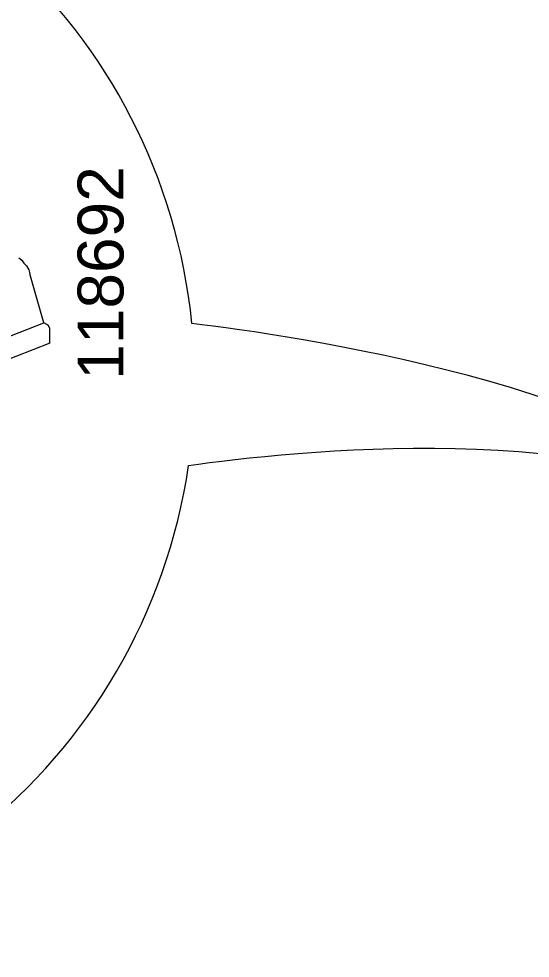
# Model space of a CAD drawing. Header units: metres. Extents: x -0.7 to 7.4, y 0 to 11.2.
# Drawn here: x 0.3305 to 0.3516, y 0.72712 to 0.76594 of the extents above; entities that cross this region are included whole.
import ezdxf

# ---------------------------------------------------------------- set-up
doc = ezdxf.new("R2010")
doc.units = ezdxf.units.M
doc.header["$MEASUREMENT"] = 0
doc.layers.add('PDF5_Geometry_Num_Penna__7', color=7, linetype='Continuous', lineweight=18)
doc.layers.add('PDF5_Text_Num_Penna__7', color=7, linetype='Continuous', lineweight=18)
doc.styles.add('GENERATED_STYLE_1', font='Arial.ttf')

msp = doc.modelspace()

# ---------------------------------------------------------------- linework, layer by layer
at = {"layer": 'PDF5_Geometry_Num_Penna__7', "color": 7, "linetype": 'Continuous', "lineweight": 18, "flags": 128}
for points in [[(0.3376413640518159, 0.7533468348742454, 0.385147661054518), (0.3139195279407048, 0.7748048959853564, 0.04078508299770293), (0.3100294473851492, 0.7744888070964676)], [(0.2915019112740381, 0.7590971126520231, 0.08738605502473498), (0.2900788057184825, 0.7509641737631342, 0.92921623421517), (0.3375044673104453, 0.7474802664808973)]]:
    msp.add_lwpolyline(points, format="xyb", dxfattribs=at)
for points in [[(0.3304976140518159, 0.7560664693186897), (0.3306193223851492, 0.7559683970964676), (0.3307099862740381, 0.755848452652023), (0.3308094696073715, 0.7557299193186897), (0.3309057779407047, 0.7555619970964675), (0.3309555196073715, 0.7553951332075786)], [(0.331649962662927, 0.7533033726520231), (0.3315338987740381, 0.753374986540912), (0.3309553432184825, 0.7553953448742453)], [(0.3244649023851492, 0.7506135832075786), (0.3315338634962604, 0.7533751276520231)], [(0.3317712829407048, 0.7530608026520231), (0.3317712829407048, 0.7531599332075787), (0.3317190718295936, 0.7532551832075786), (0.3316499273851492, 0.7533035137631342)], [(0.3317712829407048, 0.7525357634853564), (0.3317712829407048, 0.7530606968186898)], [(0.3317711771073715, 0.7525356223742453), (0.3254539854407048, 0.750058064040912), (0.3229298604407048, 0.7515023362631342)]]:
    msp.add_lwpolyline(points, dxfattribs=at)
at = {"layer": 'PDF5_Geometry_Num_Penna__7', "color": 7, "linetype": 'Continuous', "lineweight": 18}
for points in [[(0.3612802973851492, 0.7451853209853564), (0.3561389140518159, 0.7508026015409119), (0.3416736140518158, 0.7528702320964676), (0.3376413640518158, 0.7533468348742458)], [(0.3375041334962603, 0.7474822570964675), (0.3415582557184826, 0.748062576540912), (0.3548738529407048, 0.7495520043186897), (0.3612802973851493, 0.7451853209853567)]]:
    msp.add_open_spline(points, degree=3, dxfattribs=at)

# ---------------------------------------------------------------- texts
at = {"layer": 'PDF5_Text_Num_Penna__7', "color": 7, "linetype": 'Continuous', "lineweight": 18, "insert": (0.334844083048203, 0.7510209357075786), "char_height": 0.00189391599093967, "attachment_point": 7, "rotation": 90, "style": 'GENERATED_STYLE_1'}
msp.add_mtext('\\A1;118692', dxfattribs=at)

doc.saveas('drawing.dxf')
